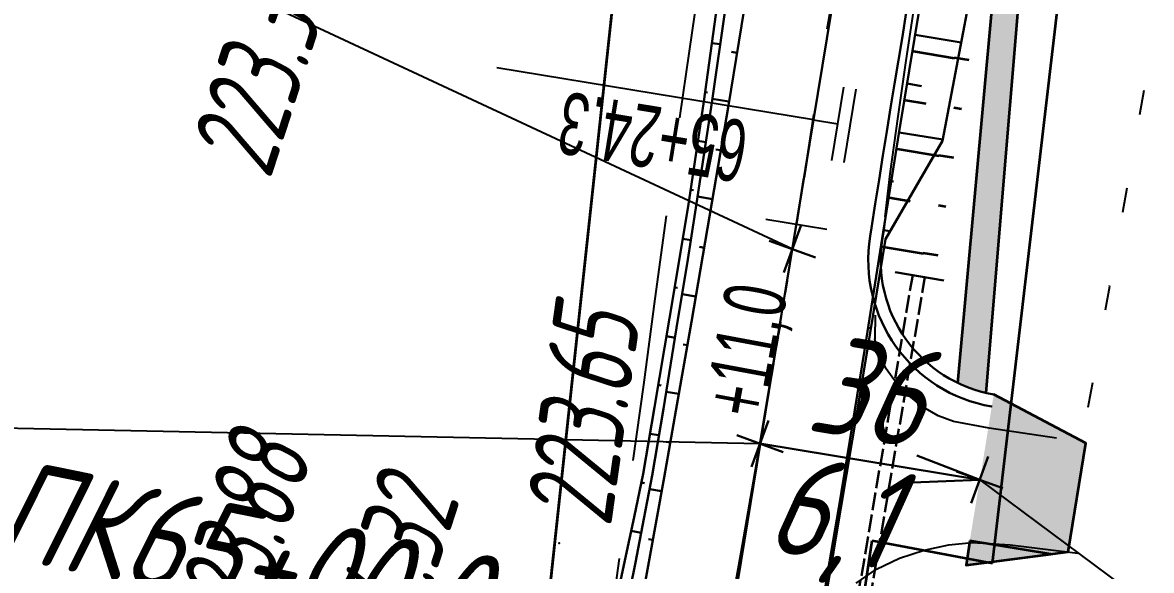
# Model space of a CAD drawing. Header units: millimetres. Extents: x -1799 to 6962, y -1020 to 4121.
# Drawn here: x 3653.22 to 3698.94, y 2975.51 to 2997.67 of the extents above; entities that cross this region are included whole.
import ezdxf
from ezdxf import colors
from ezdxf.entities.mleader import LeaderData, LeaderLine
from ezdxf.math import Vec2, Vec3

# ---------------------------------------------------------------- set-up
doc = ezdxf.new("R2010")
doc.units = ezdxf.units.MM
for name, pattern in [('ACAD_ISO02W100', [15, 12, -3]), ('CONTI', [0]), ('DASHED', [0.75, 0.5, -0.25]), ('STROT', [1.7, 0.5, -1.2])]:
    doc.linetypes.add(name, pattern=pattern)
for name, color, linetype, lineweight in [('10', 1, 'Continuous', 35), ('Гравий', 30, 'Continuous', 35), ('КОПИЯ_ОСЬ_13_ОТКОСЫ', 7, 'Continuous', 30), ('ОСЬ_ВЕРХ_ПОКРЫТИЯ_ГРАНИЦЫ_ПОЛОС', 7, 'Continuous', 30), ('ОСЬ_ВЕРХ_ПОКРЫТИЯ_ОСЬ', 1, 'Continuous', 30), ('Ось_примыкания', 1, 'Continuous', 35), ('Отметки', 5, 'Continuous', 30), ('Привязка', 250, 'Continuous', 35), ('Тротуар', 40, 'Continuous', 35), ('Трубы мет.', 7, 'ACAD_ISO02W100', 30), ('Уклоны ПЧ', 5, 'Continuous', 30)]:
    doc.layers.add(name, color=color, linetype=linetype, lineweight=lineweight)
for name, color, linetype in [('PI_OTDEFAULT', 172, 'CONTI'), ('PI_TTDEFAULT', 5, 'CONTI'), ('SIT_LDEFAULT', 7, 'CONTI'), ('КОПИЯ_ОСЬ_ТАНГЕНСЫ', 1, 'Continuous'), ('ОСЬ_ВЕРХ_ПОКРЫТИЯ_ПИКЕТЫ', 1, 'Continuous'), ('ОСЬ_ВЕРХ_ПОКРЫТИЯ_РАЗБИВКА_КРИВ', 1, 'Continuous'), ('ОСЬ_ВЕРХ_ПОКРЫТИЯ_ТАНГЕНСЫ', 1, 'Continuous'), ('разметка', 7, 'Continuous')]:
    doc.layers.add(name, color=color, linetype=linetype)
doc.styles.add('eskd', font='spds.shx', dxfattribs={"width": 1.2, "oblique": 15})
doc.styles.get("Standard").update_dxf_attribs({"font": 'arial.ttf'})
doc.styles.add('ГОСТ', font='', dxfattribs={"oblique": 15, "height": 4})
doc.styles.get('ГОСТ').set_extended_font_data('GOST type A')

# ---------------------------------------------------------------- blocks, each defined once
blk = doc.blocks.new('*U52')
at = {"layer": 'КОПИЯ_ОСЬ_13_ОТКОСЫ'}
for points in [[(411.850036621094, 715.5778198242191), (413.092803955078, 720.085083007813), (414.262298583984, 724.62109375), (415.339965820313, 729.1884155273441), (416.357879638672, 733.77783203125), (417.323059082031, 738.386962890625), (418.421752929688, 743.9408569335941), (419.550323486328, 749.184814453125), (419.917907714844, 750.937133789063), (420.281829833984, 752.69140625), (420.747406005859, 755.3893432617191), (421.358703613281, 758.9920043945309), (422.112457275391, 763.5032348632809), (422.738861083984, 767.755004882813), (423.951141357422, 776.461547851563)], [(412.617462158203, 716.339111328125), (413.82421875, 720.8670043945309), (414.958526611328, 725.421508789063), (416.027038574219, 729.999633789063), (417.036956787109, 734.5986938476559), (417.807434082031, 738.2914428710941), (418.909423828125, 743.8502807617191), (419.971374511719, 749.110229492188), (420.316650390625, 750.867431640625), (420.658264160156, 752.6264038085941), (421.108001708984, 755.328125), (421.698089599609, 758.9353637695309), (422.073577880859, 761.191650390625), (422.425231933594, 763.4517211914059), (423.063507080078, 767.7017211914059), (424.178009033203, 775.4231567382809)], [(423.067687988281, 770.11669921875), (423.405303955078, 770.069702148438)], [(422.791870117188, 768.1358032226559), (422.898986816406, 768.1209106445309)], [(422.503387451172, 766.15673828125), (422.824371337891, 766.1094360351559)], [(422.211883544922, 764.178100585938), (422.322265625, 764.1618041992191)], [(421.895263671875, 762.203369140625), (422.225402832031, 762.1482543945309)], [(421.565673828125, 760.230712890625), (421.680267333984, 760.2116088867191)], [(421.234222412109, 758.2583618164059), (421.577819824219, 758.200073242188)], [(420.899658203125, 756.2865600585941), (421.02197265625, 756.2658081054691)], [(420.562042236328, 754.3152465820309), (420.928863525391, 754.251953125)], [(420.210296630859, 752.3466186523441), (420.3447265625, 752.318725585938)], [(419.802825927734, 750.388549804688), (420.205932617188, 750.3040161132809)]]:
    blk.add_lwpolyline(points, dxfattribs=at)
blk = doc.blocks.new('_None')
blk = doc.blocks.new('Крест')
at = {"layer": 'Отметки'}
for points in [[(0, 1), (0, -1)], [(-1, 0), (1, 0)]]:
    blk.add_lwpolyline(points, dxfattribs=at)

msp = doc.modelspace()

# ---------------------------------------------------------------- hatches: boundary and pattern name
at = {"layer": 'Гравий', "ltscale": 7}
for points in [[(3696.281147110692, 2980.650964031381), (3692.552145233445, 2982.628860913602), (3691.989937845656, 2979.172043598642), (3695.599146372211, 2976.493530366023)], [(3691.985603809453, 2979.175259977033), (3691.580903761593, 2976.708233904478), (3694.863149296822, 2976.169803111267), (3695.56094327244, 2976.260646669579), (3695.599146372211, 2976.493530366023)], [(3691.580903641539, 2976.708233924036), (3691.428895647094, 2975.722708652181), (3694.861882853418, 2976.169638237369)]]:
    msp.add_hatch(color=256, dxfattribs=at).paths.add_polyline_path(points)
at = {"layer": 'Тротуар', "lineweight": 30, "ltscale": 7}
msp.add_hatch(color=256, dxfattribs=at).paths.add_polyline_path([(4355.025799134464, 2987.244571203751), (4352.621712947041, 2989.781703463209), (4345.426817291862, 2993.281423787971), (4338.393548700211, 2996.925657296938), (4334.905420037985, 2998.92025568561), (4331.583520624214, 3001.033414866229), (4325.137496711026, 3005.95201590882), (4319.491479608414, 3011.623899484438), (4314.469451122955, 3017.833689218772), (4309.931909296176, 3024.284605050844), (4307.646203729391, 3027.716367746157), (4301.366767904468, 3037.941149987665), (4295.15578624933, 3048.208738351625), (4289.985742304367, 3056.76855280475), (4280.834921780575, 3072.268917450135), (4272.550225445777, 3085.951147937601), (4265.234334741583, 3097.893216883217), (4261.114354188272, 3101.5071308775), (4255.468136137331, 3107.673743793194), (4252.850654249642, 3111.933883290191), (4250.97240703778, 3116.596887494822), (4250.584502016087, 3117.559914478486), (4249.718529616899, 3119.76528529675), (4248.665946917356, 3123.344638855581), (4248.322750054687, 3124.320915512194), (4247.979553214254, 3125.297192176257), (4241.938796383251, 3135.217103666079), (4234.517869519428, 3147.092564733152), (4225.780463832643, 3160.490258882207), (4219.022412700733, 3170.408009857324), (4211.937018458362, 3180.091341459577), (4203.111810419106, 3191.194089914125), (4194.179773854479, 3201.56336249729), (4183.210186559658, 3213.324875424069), (4172.572754066447, 3223.780245033478), (4162.939294549733, 3232.607358957094), (4150.941127260166, 3243.284364057158), (4138.678583112496, 3253.56276647785), (4117.058191597413, 3271.354857189034), (4101.902795526674, 3284.022581125063), (4086.976587030813, 3297.339170480532), (4083.577722285068, 3299.881406808657), (4077.037110080137, 3304.486350364436), (4070.151965019535, 3308.550235714217), (4062.975793573054, 3311.790250803729), (4055.187371943184, 3313.857694650454), (4047.094629022797, 3314.906065011782), (4039.193952446492, 3314.510421466467), (4031.354669305621, 3312.69534113576), (4024.18584606355, 3309.608335520526), (4017.3162171573, 3305.343656564516), (4008.099572870249, 3297.932249094744), (3998.942041131531, 3289.839475657244), (3996.071496698258, 3287.055845285219), (3984.756545200808, 3275.743373813492), (3983.051944128742, 3274.037991430064), (3982.328928549492, 3273.346987187316), (3976.254786345156, 3267.274665472482), (3965.028100702426, 3255.874631906313), (3952.38627992094, 3243.061084440363), (3945.336971630613, 3235.967872322922), (3938.229161240839, 3228.933338328649), (3931.095104304879, 3221.926337351476), (3922.526256572406, 3213.52528001034), (3913.88686535098, 3205.055060523016), (3900.709192010496, 3192.935972238344), (3893.252260463467, 3186.273339641665), (3888.798774361387, 3182.354063057725), (3880.991092291437, 3175.996786442039), (3874.787652703943, 3170.945737864276), (3865.391208689145, 3163.481387498242), (3855.795495721783, 3156.275266671938), (3849.369012567835, 3151.510984445375), (3844.564439619551, 3148.066686533776), (3839.697585982134, 3144.637435261545), (3832.980828973939, 3140.048765207094), (3830.300603494115, 3138.269255582628), (3823.272601716404, 3133.561212884647), (3822.443093453747, 3133.005528877874), (3809.622286387612, 3124.407292247203), (3792.022730929, 3114.357713288081), (3786.085503878285, 3111.259039624979), (3780.023475700358, 3108.40734451582), (3761.666687875879, 3099.662859629293), (3749.559632469938, 3093.586552345579), (3739.444237606987, 3087.863797429402), (3738.739159705359, 3087.426419796807), (3732.467645379957, 3082.561918284197), (3726.512305683931, 3077.160210793291), (3720.889062616459, 3071.419797921938), (3715.658532831449, 3065.179197336), (3710.962152216156, 3058.322507881944), (3707.319586963926, 3051.736201458995), (3703.938226434761, 3044.269346261782), (3700.86400768479, 3036.478330636782), (3698.457544061248, 3028.966245676776), (3695.597723499066, 3017.765193069738), (3693.190842796534, 3006.010956905236), (3691.10039865727, 2983.080164914404), (3692.240649378227, 2982.689478739549), (3694.172660365768, 3005.820828989533), (3696.57243754931, 3017.540374426556), (3699.543149531915, 3029.107150685427), (3701.990386858766, 3036.655525567395), (3704.928734452531, 3044.034835547594), (3708.20061646982, 3051.262922577945), (3712.009387552805, 3058.115430119832), (3716.543276917751, 3064.687709050638), (3721.630767626319, 3070.747082895984), (3727.193460500226, 3076.427970345517), (3733.066410172827, 3081.759423503106), (3739.310792763523, 3086.604241593194), (3740.034053369551, 3087.052898326342), (3750.03191000713, 3092.704896129121), (3762.015299424364, 3098.832889086952), (3780.45072145112, 3107.484138342937), (3786.562819405061, 3110.334231451538), (3792.488755663138, 3113.472268854653), (3810.085164665777, 3123.523361146835), (3830.857276238103, 3137.438509058592), (3833.537241494583, 3139.21781000254), (3840.158528233917, 3143.738536471886), (3845.06800005874, 3147.213817168412), (3849.924691367321, 3150.748961123091), (3856.392355799539, 3155.472873922822), (3865.97223175382, 3162.729506403592), (3875.412770765814, 3170.165165587713), (3881.622494306599, 3175.221330772539), (3889.445036469153, 3181.590706975584), (3893.915731168885, 3185.525127931883), (3901.380826301591, 3192.195054541727), (3914.575543577035, 3204.329817594414), (3923.226337596056, 3212.811216595967), (3931.795185328529, 3221.212273937103), (3938.931243174457, 3228.221239616548), (3946.043349788679, 3235.260025544477), (3953.09686195275, 3242.357467718807), (3965.739961559748, 3255.17231138089), (3976.963918459029, 3266.56957347357), (3985.462924600763, 3275.035539801617), (3996.773129754127, 3286.343265969691), (3999.621582956732, 3289.105473984418), (4008.744350310686, 3297.167525140022), (4017.895402763688, 3304.526188054507), (4024.649883581305, 3308.719382852701), (4031.66770959725, 3311.741366738838), (4039.332835229239, 3313.516123246786), (4047.055085346345, 3313.902831700084), (4054.994029949836, 3312.874385064853), (4062.639488005874, 3310.844891032589), (4069.690693217834, 3307.661297740799), (4076.500007137287, 3303.641514956405), (4082.990279781816, 3299.072013164324), (4086.343066967771, 3296.564241297928), (4101.249099269431, 3283.265652367299), (4116.419803373845, 3270.585133125459), (4138.039663814687, 3252.793479452294), (4150.286243524411, 3242.528458342341), (4162.271774834002, 3231.862757789356), (4171.847280518481, 3223.057196663146), (4182.460197565912, 3212.662844676909), (4193.350207575635, 3200.99418960457), (4202.341266549725, 3190.55639743564), (4211.141774698286, 3179.484723225621), (4218.20547682333, 3169.831037394156), (4224.947479279605, 3159.936897596729), (4233.676587284814, 3146.551818285522), (4241.088736400046, 3134.690403958236), (4246.972431218232, 3125.146802169656), (4248.830769571397, 3119.350370755804), (4251.954540086366, 3111.482140468818), (4254.666102504163, 3107.068878159312), (4260.415868896243, 3100.789173166652), (4264.38121856002, 3097.353998265614), (4271.693736823197, 3085.434928132606), (4279.976640228075, 3071.755708345597), (4289.128231505902, 3056.256076727447), (4294.306766007338, 3047.694477154327), (4300.531362157819, 3037.432260779117), (4306.803179838005, 3027.178192727652), (4309.037563817585, 3023.822235582781), (4313.664543022614, 3017.239846296062), (4318.746679682294, 3010.955388911453), (4324.470590603605, 3005.203121235048), (4330.908838131445, 3000.280101271731), (4334.388326752998, 2998.063994707924), (4337.915117819308, 2996.047288198409), (4344.97801153386, 2992.387704661501), (4352.020820356012, 2988.961977683392), (4354.43729405854, 2986.411772365135), (4356.729157588279, 2985.393657730346), (4357.135132428442, 2986.307541984518)])

# ---------------------------------------------------------------- linework, layer by layer
at = {"layer": '10'}
for p, q in [((3677.525964376351, 3002.273480734241), (3673.515964376575, 2965.033480734949)), ((3692.495964376556, 2975.803480734502), (3695.29596437637, 2999.583480734763)), ((3692.495964376556, 2975.803480734502), (3695.29596437637, 2999.583480734763)), ((3683.625964376444, 2949.803480734502), (3687.625964376444, 2976.713480734651)), ((3683.625964376444, 2949.803480734502), (3687.625964376444, 2976.713480734651)), ((3687.625964376444, 2976.713480734651), (3692.495964376556, 2975.803480734502)), ((3687.625964376444, 2976.713480734651), (3692.495964376556, 2975.803480734502))]:
    msp.add_line(p, q, dxfattribs=at)
msp.add_lwpolyline([(3751.805964376612, 3114.223480734428), (3724.9359643765, 3097.063480734279), (3708.645964376463, 3083.113480734092), (3696.475964376537, 3067.103480734316), (3689.535964376593, 3053.053480734502), (3682.645964376463, 3028.403480735061), (3677.525964376351, 3002.273480734241), (3673.515964376575, 2965.033480734949), (3670.385964376686, 2948.323480734986), (3653.765964376575, 2907.463480734651), (3639.005964376332, 2882.743480734912), (3625.715964376295, 2865.653480735061), (3592.505964376332, 2834.923480734614), (3493.495964376556, 2731.233480734204), (3483.275964376351, 2723.163480734837), (3391.29596437637, 2664.393480734353), (3376.695964376277, 2652.193480734167), (3361.055964376612, 2633.243480734912), (3356.615964376668, 2613.263480734465), (3360.79596437637, 2590.303480734502)], dxfattribs=at)
at = {"layer": 'PI_TTDEFAULT', "color": 5}
msp.add_point((3674.951700376414, 2976.609215734911, 223.492), dxfattribs=at)
at = {"layer": 'SIT_LDEFAULT', "color": 7}
for p, q in [((3680.661700376435, 2999.51921173503), (3680.211700376423, 2996.509217735765)), ((3689.011700376412, 2996.139214735863), (3689.321700376409, 2998.189217735467)), ((3680.211700376423, 2996.509217735765), (3679.821700376409, 2993.819214735565)), ((3688.681700376395, 2993.869217735169), (3689.001700376402, 2996.139214735863)), ((3698.471700376433, 2993.949212734972), (3698.641700376416, 2994.939217735467)), ((3688.361700376447, 2991.549218735111), (3688.681700376395, 2993.869217735169)), ((3688.151700376426, 2989.809212735307), (3688.361700376447, 2991.549218735111)), ((3697.78170037643, 2989.999215735507), (3697.951700376414, 2990.989212735009)), ((3679.29170037644, 2989.859215734911), (3678.831700376419, 2986.489212735009)), ((3697.071700376409, 2986.049218735111), (3697.251700376402, 2987.009217735765)), ((3697.241700376451, 2987.009217735765), (3697.251700376402, 2987.039216734854)), ((3678.831700376419, 2986.489212735009), (3678.371700376398, 2983.01921173503)), ((3687.751700376402, 2984.879212735606), (3687.761700376412, 2985.829216734891)), ((3687.881700376407, 2984.26921173503), (3687.741700376451, 2984.879212735606)), ((3688.191700376405, 2983.659211734695), (3687.891700376416, 2984.26921173503)), ((3688.611700376447, 2983.089211735328), (3688.191700376405, 2983.659211734695)), ((3678.361700376447, 2983.01921173503), (3677.941700376405, 2979.949212734972)), ((3689.121700376398, 2982.569214735565), (3688.611700376447, 2983.089211735328)), ((3696.501700376402, 2982.759217735765), (3696.5617003764, 2983.109215734911)), ((3689.691700376405, 2982.119217735169), (3689.121700376398, 2982.569214735565)), ((3696.381700376407, 2982.119217735169), (3696.501700376402, 2982.759217735765)), ((3690.301700376449, 2981.76921173503), (3689.691700376405, 2982.119217735169)), ((3690.921700376444, 2981.529213735287), (3690.301700376449, 2981.76921173503)), ((3692.371700376398, 2981.259217735765), (3690.921700376444, 2981.529213735287)), ((3695.091700376428, 2980.859215734911), (3692.371700376398, 2981.259217735765)), ((3689.731700376442, 2976.329216734891), (3690.731700376442, 2976.539216734854)), ((3690.731700376442, 2976.539216734854), (3691.671700376444, 2976.639214735863)), ((3691.671700376444, 2976.639214735863), (3693.211700376423, 2976.539216734854)), ((3693.211700376423, 2976.539216734854), (3695.741700376451, 2976.239212735009)), ((3677.381700376407, 2975.989212735009), (3676.951700376414, 2972.909211734695)), ((3687.801700376449, 2975.559212735307), (3688.731700376442, 2975.999215735507)), ((3688.731700376442, 2975.999215735507), (3689.731700376442, 2976.329216734891)), ((3695.741700376451, 2976.239212735009), (3695.951700376414, 2976.20921473523)), ((3686.981700376442, 2974.999215735507), (3687.801700376449, 2975.559212735307))]:
    msp.add_line(p, q, dxfattribs=at)
at = {"layer": 'Гравий', "linetype": 'Continuous'}
msp.add_lwpolyline([(3691.419023740202, 2975.721423460555), (3695.56094327244, 2976.260646669579), (3696.281147110692, 2980.650964031381), (3692.552183894391, 2982.629096588505)], dxfattribs=at)
at = {"layer": 'Гравий', "ltscale": 7}
msp.add_lwpolyline([(3691.580903641539, 2976.708233924036), (3691.428895647094, 2975.722708652181), (3694.861882854204, 2976.169638237369), (3691.580903641539, 2976.708233924036)], dxfattribs=at)
at = {"layer": 'КОПИЯ_ОСЬ_13_ОТКОСЫ'}
for points in [[(3670.684040086557, 2943.062810887036), (3671.891071336557, 2947.590703953442), (3673.025348680307, 2952.145208347973), (3674.093708055307, 2956.72339438313), (3675.103961961557, 2961.322454441723), (3675.874469774057, 2965.015142430005), (3676.976032274057, 2970.574041355786), (3678.038043992807, 2975.833990086255), (3678.383258836557, 2977.591192234692), (3678.725055711557, 2979.350164402661), (3679.174762742807, 2982.051824558911), (3679.765094774057, 2985.659124363598), (3680.140583055307, 2987.915349949536), (3680.492145555307, 2990.175481785473), (3681.130329149057, 2994.425481785473), (3682.244586961557, 3002.146917332348)], [(3671.426715867807, 2943.35034750813), (3672.035114305307, 2945.617254246411), (3673.195270555307, 2950.17261313313), (3674.287067430307, 2954.751653660473), (3675.316852586557, 2959.351568211255), (3676.101032274057, 2963.044805515942), (3677.219684617807, 2968.60425375813), (3678.242633836557, 2973.979131687817), (3679.205036180307, 2979.26733969563), (3679.682575242807, 2981.965642918286), (3680.309528367807, 2985.568181980786), (3681.227497117807, 2990.92505453938), (3681.804157274057, 2994.314947117505), (3683.066852586557, 3002.012090672192)], [(3679.601013008893, 2944.666756280151), (3680.722595040143, 2949.356148369995), (3681.772399727643, 2954.05561126062), (3682.757263008893, 2958.762520440308), (3683.503845040143, 2962.531868584839), (3684.563903633893, 2968.189766534058), (3685.518981758893, 2973.590218194214), (3685.824157540143, 2975.373055108276), (3686.274352852643, 2978.047066338745), (3686.724548165143, 2980.769905694214), (3687.314391915143, 2984.398995049683), (3688.039489571393, 2988.932442315308), (3688.711852852643, 2993.181892998901), (3689.974548165143, 3000.879036553589)], [(3679.843200508893, 2943.107430108276), (3680.427673165143, 2945.454414971558), (3681.322204415143, 2949.214180596558), (3682.252380196393, 2953.949043877808), (3683.117614571393, 2958.687386162964), (3683.767516915143, 2962.479317315308), (3684.681579415143, 2968.167671807495), (3684.828063790143, 2969.11566985437), (3685.757751290143, 2974.466560967651), (3686.058044258893, 2976.250008233276), (3686.354430977643, 2978.033272393433), (3686.816345040143, 2980.75434172937), (3687.421813790143, 2984.381050713745), (3688.166442696393, 2988.911446221558), (3690.478454415143, 2992.892159112183), (3691.940368477643, 3000.556648858276)], [(3689.366638008893, 2997.173836358276), (3691.236755196393, 2996.86713469812)], [(3682.154254930307, 2996.449346531567), (3681.928668992807, 2996.486394871411)], [(3689.042907540143, 2995.200203545776), (3689.632263008893, 2995.103584893433)], [(3681.830524461557, 2994.475713719067), (3681.153766649057, 2994.586797703442)], [(3688.719177071393, 2993.226570733276), (3690.486755196393, 2992.936653741089)], [(3681.496051805307, 2992.503911961255), (3681.296344774057, 2992.537908543286)], [(3688.406188790143, 2991.251228936401), (3688.493102852643, 2991.237496026245)], [(3681.160114305307, 2990.532354344067), (3680.560993211557, 2990.63501547688)], [(3688.093688790143, 2989.27582610437), (3688.354430977643, 2989.234566338745)], [(3680.822711961557, 2988.561040867505), (3680.640583055307, 2988.592290867505)], [(3687.778259102643, 2987.300850518433), (3687.815856758893, 2987.29486907312)], [(3680.484821336557, 2986.589788426098), (3679.938434617807, 2986.683416355786)], [(3687.462829415143, 2985.325935967651), (3687.574157540143, 2985.30805266687)], [(3680.144489305307, 2984.618963230786), (3679.973102586557, 2984.648809422192)], [(3687.143981758893, 2983.351448662964), (3687.175720040143, 2983.346321709839)], [(3679.801227586557, 2982.648565281567), (3679.287067430307, 2982.738103855786)], [(3686.823669258893, 2981.377327569214), (3686.917907540143, 2981.362007744995)], [(3679.454547899057, 2980.678838719067), (3679.292926805307, 2980.707525242505)], [(3686.498962227643, 2979.403877862183), (3686.525817696393, 2979.39936126062)], [(3679.103473680307, 2978.709966648755), (3678.618122117807, 2978.798345555005)], [(3686.170837227643, 2977.430916436401), (3686.251891915143, 2977.417305596558)], [(3678.745563524057, 2976.742254246411), (3678.564411180307, 2976.775213230786)]]:
    msp.add_lwpolyline(points, dxfattribs=at)
at = {"layer": 'КОПИЯ_ОСЬ_ТАНГЕНСЫ'}
msp.add_line((3668.278458643626, 2890.250770822552), (3698.831687036416, 3076.501332049643), dxfattribs=at)
at = {"layer": 'ОСЬ_ВЕРХ_ПОКРЫТИЯ_ГРАНИЦЫ_ПОЛОС', "linetype": 'Continuous'}
for points in [[(3689.007666605301, 2998.073556103197), (3688.84985117522, 2997.111413032201), (3688.69203574514, 2996.149269961205), (3688.534220315059, 2995.187126888347), (3688.37640488495, 2994.224983818282), (3688.21858945484, 2993.262840745424), (3688.06453919886, 2992.288914929529), (3687.910388085156, 2991.314793412027), (3687.756068310884, 2990.340486132925), (3687.601512035422, 2989.366003078793), (3687.548135324769, 2989.030065283564), (3687.548135324769, 2989.030065283564), (3687.548135324769, 2989.030065283564), (3687.548135324769, 2989.030065283564), (3687.548135324769, 2989.030065283564), (3687.548135324769, 2989.030065283564, 0.4120964819649619), (3692.471262853514, 2982.135807005142), (3692.471262853514, 2982.135807005142)], [(3688.145883310479, 2989.606361067307), (3688.095339491652, 2989.287680390676), (3688.041777055341, 2988.950573566754, 0.4121495482323319), (3692.555309161087, 2982.628692608711)]]:
    msp.add_lwpolyline(points, format="xyb", dxfattribs=at)
at = {"layer": 'ОСЬ_ВЕРХ_ПОКРЫТИЯ_ОСЬ'}
msp.add_lwpolyline([(3681.975039437219, 2974.296374594246), (3682.318586162271, 2976.238046767575), (3682.657278621258, 2978.180571684999), (3682.991654399384, 2980.123844404158), (3683.486301821666, 2983.039934803185), (3684.135751215081, 2986.929751908791), (3685.256688139527, 2993.739518921276), (3685.256688139527, 2993.739518921276), (3686.521636182393, 3001.451445406688)], dxfattribs=at)
at = {"layer": 'ОСЬ_ВЕРХ_ПОКРЫТИЯ_ПИКЕТЫ'}
msp.add_line((3685.794598035669, 2989.302142885898), (3683.327831148383, 2989.708420036745), dxfattribs=at)
at = {"layer": 'ОСЬ_ВЕРХ_ПОКРЫТИЯ_РАЗБИВКА_КРИВ'}
for p, q in [((3685.256688139527, 2993.739518921276), (3672.428113852549, 2995.84372465351)), ((3686.000708577145, 2992.097436830786), (3686.486294515295, 2995.057877052029)), ((3686.494115280462, 2992.016505842482), (3686.97970121867, 2994.976946063724)), ((3685.256688139527, 2993.739518921276), (3686.243501546249, 2993.577656943736))]:
    msp.add_line(p, q, dxfattribs=at)
at = {"layer": 'ОСЬ_ВЕРХ_ПОКРЫТИЯ_ТАНГЕНСЫ'}
msp.add_line((3668.281700375848, 2890.249214736198), (3698.831687036416, 3076.501332049643), dxfattribs=at)
at = {"layer": 'Ось_примыкания', "color": 0}
for p, q in [((3689.29658568241, 2996.508241597016), (3690.957770694144, 2996.234456842219)), ((3691.550257757519, 2996.147655306769), (3690.958770735111, 2996.240699910012)), ((3688.971347514491, 2994.534863748041), (3689.80638962499, 2994.397238018376)), ((3691.239467065325, 2994.171950585594), (3690.940950405968, 2994.218909120572)), ((3688.646109346542, 2992.561485899066), (3690.325092776804, 2992.284767735203)), ((3690.928676373131, 2992.196245863487), (3690.326096757994, 2992.291035400157)), ((3688.320871178594, 2990.58810805009), (3689.164812498386, 2990.449015615893)), ((3690.617885680907, 2990.220541142312), (3690.313822725215, 2990.268372144935)), ((3687.995633010674, 2988.614730202046), (3689.69241485961, 2988.335078628187)), ((3690.307094988713, 2988.244836421137), (3689.693422781022, 2988.341370892164))]:
    msp.add_line(p, q, dxfattribs=at)
at = {"layer": 'Отметки', "linetype": 'ByBlock', "lineweight": -2, "ltscale": 0.2}
msp.add_lwpolyline([(3683.082002343182, 2980.635839617265), (3641.265207717583, 2981.490603145597)], dxfattribs=at)
at = {"layer": 'разметка', "linetype": 'DASHED', "lineweight": 30, "ltscale": 14}
msp.add_lwpolyline([(3684.867401997219, 2991.390876346652), (3684.869789991566, 2991.390484610957, -0.01272751146703052), (3690.836505106456, 3024.951516738546, -0.02726469960181565), (3695.018112867148, 3040.290318286431)], format="xyb", dxfattribs=at)
at = {"layer": 'разметка', "lineweight": 30, "ltscale": 7}
msp.add_lwpolyline([(3684.559829954678, 2989.515936497052), (3684.867401997131, 2991.390876346652)], dxfattribs=at)
at = {"layer": 'разметка', "linetype": 'STROT', "lineweight": 30}
msp.add_arc((2780.029464122965, 3135.036188403529), 916.1611901987303, 349.7272519195318, 350.8606047106599, dxfattribs=at)
at = {"layer": 'Тротуар', "linetype": 'Continuous'}
for points in [[(3692.240649378577, 2982.689478739549), (3694.172660365593, 3005.820828989533), (3696.572437549543, 3017.540374426556), (3699.543149531886, 3029.107150684496), (3701.990386858417, 3036.655525567395), (3704.928734452677, 3044.034835546662), (3708.200616469558, 3051.262922577945), (3712.009387552718, 3058.115430119832), (3716.543276917519, 3064.687709050638), (3721.630767626231, 3070.747082895984), (3727.193460500284, 3076.427970345517), (3733.066410172623, 3081.759423503106), (3739.310792763174, 3086.604241593194), (3740.034053369231, 3087.052898326342), (3750.031910007479, 3092.704896129121), (3762.015299424422, 3098.83288908602)], [(3691.100398657358, 2983.080164914404), (3693.190842796097, 3006.010956905236), (3695.597723498542, 3017.765193066013), (3698.582312406574, 3029.386000577745), (3701.049224081342, 3036.995059954387), (3704.00821100447, 3044.426203148824), (3707.306570643539, 3051.712783291389), (3711.158807489244, 3058.643491769594), (3715.747003290026, 3065.294492746157), (3720.889507988186, 3071.419390117203), (3726.49953624901, 3077.148618722719), (3732.42287609276, 3082.525815988344), (3738.739160272447, 3087.426420236391), (3739.447029215089, 3087.865529134323)]]:
    msp.add_lwpolyline(points, dxfattribs=at)
at = {"layer": 'Трубы мет.', "lineweight": 30, "ltscale": 0.06}
for points in [[(3686.735852436695, 2972.624752556359), (3689.268331265144, 2987.4536414737)], [(3687.228716692489, 2972.540581157816), (3689.761195522335, 2987.369470075158)]]:
    msp.add_lwpolyline(points, dxfattribs=at)
at = {"layer": 'Трубы мет.', "lineweight": 30}
msp.add_lwpolyline([(3690.529418256667, 2987.238272935537), (3688.557961229302, 2987.57495852412)], dxfattribs=at)
at = {"layer": 'Уклоны ПЧ', "ltscale": 2}
for points in [[(3691.985603816671, 2979.175260021736), (3683.08310747718, 2980.638874625241)], [(3691.985603816671, 2979.175260021736), (3689.44141579266, 2980.156063604553)], [(3691.985603816671, 2979.175260021736), (3689.261319338673, 2979.060619476636)]]:
    msp.add_lwpolyline(points, dxfattribs=at)

# ---------------------------------------------------------------- block references
at = {"layer": 'КОПИЯ_ОСЬ_13_ОТКОСЫ'}
msp.add_blockref('*U52', (3258.066791793108, 2226.723744223279), dxfattribs=at)
at = {"layer": 'Отметки', "rotation": 69.99197720206065}
for p in [(3684.398585254394, 2988.505076516804), (3683.082002343182, 2980.635839617265), (3691.985603817224, 2979.17526002453)]:
    msp.add_blockref('Крест', p, dxfattribs=at)

# ---------------------------------------------------------------- texts
at = {"layer": 'PI_OTDEFAULT', "color": 172, "style": 'eskd', "oblique": 10, "width": 0.8}
for s, rotation, p in [('223.39', 72, (3663.24336137641, 2991.270387735603)), ('223.65', 81.952148, (3677.041595376397, 2977.222927735572)), ('223.88', 72, (3662.292968376432, 2971.882310735446)), ('224.32', 72, (3668.308650376401, 2970.249429734808))]:
    msp.add_text(s, height=3.5, rotation=rotation, dxfattribs=at).set_placement(p)
at = {"layer": 'ОСЬ_ВЕРХ_ПОКРЫТИЯ_ПИКЕТЫ', "width": 0.6}
msp.add_text('+11,0', height=2.5, rotation=79.47760220685001, dxfattribs=at).set_placement((3683.238978110525, 2981.581889603672))
at = {"layer": 'ОСЬ_ВЕРХ_ПОКРЫТИЯ_РАЗБИВКА_КРИВ', "width": 0.6}
msp.add_text('65+24.3', height=2.5, rotation=170.685011285854, dxfattribs=at).set_placement((3682.708723633123, 2993.650767167484))
at = {"layer": 'Привязка', "lineweight": 30, "ltscale": 7, "style": 'ГОСТ', "oblique": 15}
msp.add_text('ПК65+00,0', height=4, rotation=348.4936064603144, dxfattribs=at).set_placement((3651.868658777394, 2976.150067492773, 126.574))
at = {"layer": 'Уклоны ПЧ', "style": 'ГОСТ', "oblique": 15}
for s, p in [('36', (3684.888804864526, 2981.189709037927)), ('6,1', (3683.219630849673, 2976.346558537719))]:
    msp.add_text(s, height=4, rotation=350.639105923673, dxfattribs=at).set_placement(p)

# ---------------------------------------------------------------- leaders
at = {"layer": 'Отметки', "ltscale": 0.2}
ml = msp.add_multileader_mtext('Standard', dxfattribs=at)
ml.set_content('223,59', color=256, style='ГОСТ')
ml.set_leader_properties()
ml.set_arrow_properties(name='NONE')
ml.build(insert=Vec2(0, 0))
ml.multileader.update_dxf_attribs({"text_left_attachment_type": 6, "text_right_attachment_type": 6, "dogleg_length": 0.36, "arrow_head_size": 2})
ctx = ml.context
ctx.base_point, ctx.arrow_head_size, ctx.landing_gap_size, ctx.plane_origin, ctx.plane_x_axis, ctx.plane_y_axis = Vec3(3643.651523527396, 3007.905811973376), 2, 0, Vec3(3717.937294030629, 2984.864710933914), Vec3(0.1576548559975794, 0.9874942766317092), Vec3(-0.9874942766317092, 0.1576548559975794)
ctx.left_attachment, ctx.right_attachment = 6, 6
notes = []
notes.append((ctx, [(0, (1, 1, 0), (3643.594767779237, 3007.550314033789), (0.1576548559975794, 0.9874942766317092), 0.3600000000000001, [(0, [(3684.398585254394, 2988.505076516804)], 0, [])])]))
ctx.mtext.insert, ctx.mtext.text_direction, ctx.mtext.rotation, ctx.mtext.line_spacing_style, ctx.mtext.flow_direction = Vec3(3639.108626340554, 3008.6310919257), Vec3(0.1576548559975794, 0.9874942766317092), 1.412480969589069, 2, 5
ml = msp.add_multileader_mtext('Standard', dxfattribs=at)
ml.set_content('223,41', color=256, style='ГОСТ')
ml.set_leader_properties()
ml.set_arrow_properties(name='NONE')
ml.build(insert=Vec2(0, 0))
ml.multileader.update_dxf_attribs({"text_left_attachment_type": 6, "text_right_attachment_type": 6, "dogleg_length": 0.36, "arrow_head_size": 2})
ctx = ml.context
ctx.base_point, ctx.arrow_head_size, ctx.landing_gap_size, ctx.plane_origin, ctx.plane_x_axis, ctx.plane_y_axis = Vec3(3713.869892532181, 2941.366688601152), 2, 0, Vec3(3789.025310942738, 2923.772754575511), Vec3(0.1576548559975794, 0.9874942766317092), Vec3(-0.9874942766317092, 0.1576548559975794)
ctx.left_attachment, ctx.right_attachment, ctx.text_align_type = 6, 6, 2
notes.append((ctx, [(1, (1, 1, 0), (3716.948424401877, 2960.64952376989), (-0.1576548559975794, -0.9874942766317092), 0.3600000000000001, [(0, [(3691.985603817224, 2979.17526002453)], 0, [])])]))
ctx.mtext.insert, ctx.mtext.text_direction, ctx.mtext.rotation, ctx.mtext.alignment, ctx.mtext.line_spacing_style, ctx.mtext.flow_direction = Vec3(3712.348771466854, 2961.019305782777), Vec3(0.1576548559975794, 0.9874942766317092), 1.412480969589069, 3, 2, 5
for ctx, leaders in notes:
    for number, flags, end, landing, length, lines in leaders:
        leader = LeaderData()
        leader.index, (leader.has_last_leader_line, leader.has_dogleg_vector, leader.attachment_direction) = number, flags
        leader.last_leader_point, leader.dogleg_vector, leader.dogleg_length = Vec3(end), Vec3(landing), length
        for number, points, colour, breaks in lines:
            line = LeaderLine()
            line.index, line.vertices, line.color, line.breaks = number, Vec3.list(points), colors.encode_raw_color(colour), breaks
            leader.lines.append(line)
        ctx.leaders.append(leader)

doc.saveas('drawing.dxf')
